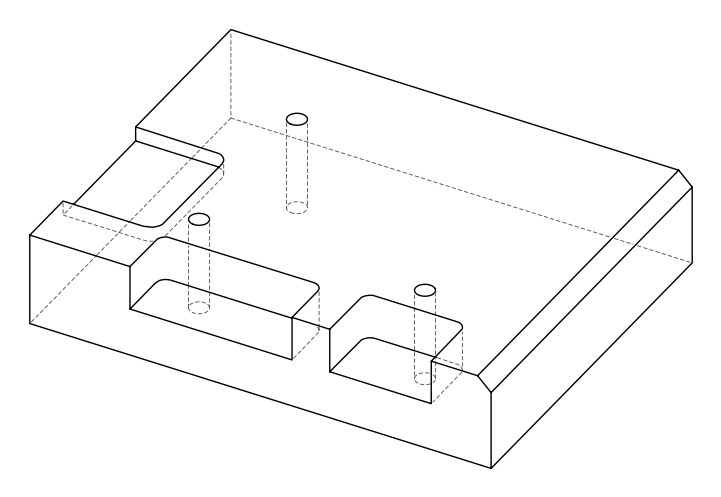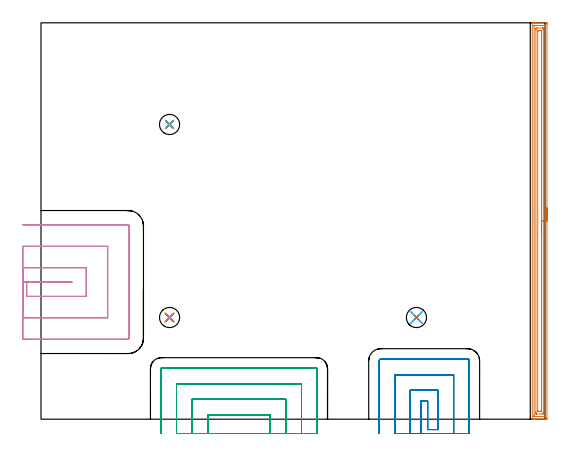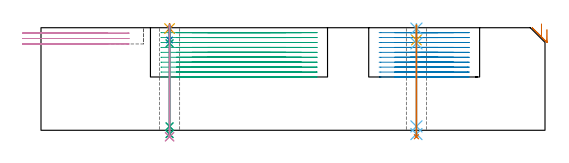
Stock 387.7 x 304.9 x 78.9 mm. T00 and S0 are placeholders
(PLAN: 16 operations, 12 tool changes, 53.6 min)
(1 AREA_MILL | FG_CHAMFER_SURFACE | UGT0205_001 | 10.03 min | 19464 mm3)
(2 MILL_SLOT | SLOT_PARTIAL_RECTANGULAR | NXT0201_012 | Follow Part, ap 4, ae 75% | 13.29 min | 173860 mm3)
(3 MILL_SLOT_1 | SLOT_PARTIAL_RECTANGULAR_1 | NXT0201_012 | Follow Part, ap 4, ae 75% | 22.56 min | 242972 mm3)
(4 MILL_SLOT_2 | SLOT_PARTIAL_RECTANGULAR_2 | UGT0201_105 | Follow Part, ap 5.5, ae 75% | 5.26 min | 107656 mm3)
(5 SPOT_DRILL | STEP1HOLE | NXT0321_9005460120000 | 0.03 min | 16 mm3)
(6 SPOT_DRILL_1 | STEP1HOLE_1 | NXT0321_9005460120000 | 0.03 min | 18 mm3)
(7 SPOT_DRILL_2 | STEP1HOLE_2 | NXT0321_9005460120000 | 0.03 min | 9 mm3)
(8 DRILL_BLIND_HOLE_INTO_CENTER | STEP1HOLE | UGT0301_185 | 0.05 min | 238 mm3)
(9 GUN_DRILL_THROUGH_HOLE | STEP1HOLE | UGT0307_002 | 0.4 min | 1954 mm3)
(10 SPADE_DRILL_TO_ENLARGE_THROUGH_HOLE | STEP1HOLE | UGT0306_006 | 0.35 min | 12664 mm3)
(11 DRILL_BLIND_HOLE_INTO_CENTER_1 | STEP1HOLE_1 | UGT0301_185 | 0.05 min | 269 mm3)
(12 GUN_DRILL_THROUGH_HOLE_1 | STEP1HOLE_1 | UGT0307_002 | 0.4 min | 1954 mm3)
(13 SPADE_DRILL_TO_ENLARGE_THROUGH_HOLE_1 | STEP1HOLE_1 | UGT0306_006 | 0.35 min | 12616 mm3)
(14 DRILL_BLIND_HOLE_INTO_CENTER_2 | STEP1HOLE_2 | UGT0301_185 | 0.05 min | 254 mm3)
(15 GUN_DRILL_THROUGH_HOLE_2 | STEP1HOLE_2 | UGT0307_002 | 0.4 min | 1959 mm3)
(16 SPADE_DRILL_TO_ENLARGE_THROUGH_HOLE_2 | STEP1HOLE_2 | UGT0306_006 | 0.35 min | 12650 mm3)
(TOOL UGT0205_001 | Chamfer Mill 20 x 3 x 45 deg. | D20 FL50 Z2)
(TOOL NXT0201_012 | ENDMILL 16mm [2P460-1600-NA 1630] | D16 FL38 Z6)
(TOOL UGT0201_105 | End Mill 22 mm | D22 FL25 Z2)
(TOOL NXT0321_9005460120000 | NC Spot Drill, 142deg, 12mm, Carbide, Uncoated | D12 PA142 FL30 Z2)
(TOOL UGT0301_185 | Twist Drill 6.3 mm | D6.3 PA118 FL61 Z2)
(TOOL UGT0307_002 | Gun Drill 6 mm | D6 PA130 FL24 Z1)
(TOOL UGT0306_006 | Spade Drill 15.5mm | D15.5 PA132 FL10 Z2)
(OP 1 AREA_MILL)
G17 G21 G94 G90
T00 M6
G54
G17 G0 G90 X389.2 Y162.45 S1061 M3
G43 Z88.9 H0
Z77.6
G94 G1 Y162.412 Z76.728 F250.
Y162.298 Z75.864
Y162.109 Z75.012
Y161.847 Z74.18
Y161.513 Z73.374
Y161.11 Z72.6
Y160.642 Z71.864
Y160.11 Z71.172
Y159.521 Z70.529
Y158.878 Z69.94
Y158.186 Z69.409
Y157.45 Z68.94
Y156.676 Z68.537
Y155.87 Z68.203
Y155.038 Z67.941
Y154.186 Z67.752
Y153.322 Z67.638
Y152.45 Z67.6
X389.199 Y0.615 Z67.601
X389.197 Y0.223 Z67.602
X389.192 Y0.01 Z67.605
X388.812 Y0. Z67.986
X380.919 Z75.875
X380.373 Z76.424
X380.042 Z76.754
X379.496 Z77.3
X379.165 Z77.629
X378.193 Z78.606
X378.046 Z78.746
X378.021 Y0.001 Z78.771
X377.902 Y0.01 Z78.888
X377.9 Y0.169 Z78.9
Y304.731
X377.902 Y304.89 Z78.888
X378.045 Y304.898 Z78.748
X378.193 Y304.9 Z78.606
X378.503 Z78.296
X379.165 Z77.629
X380.373 Z76.424
X380.919 Z75.875
X388.208 Z68.589
X388.812 Y304.895 Z67.986
X389.192 Y304.89 Z67.605
X389.197 Y304.677 Z67.602
X389.199 Y304.285 Z67.601
X389.2 Y303.889 Z67.6
Y152.45
X387.786 Z69.014
X387.785 Y2.401 Z69.015
X387.781 Y2.032 Z69.019
X387.779 Y2.016 Z69.021
X387.757 Y2.01 Z69.043
X387.688 Y2.004 Z69.112
X387.583 Y2.001 Z69.217
X379.559 Y2. Z77.241
X379.382 Y2.002 Z77.418
X379.351 Y2.005 Z77.449
X379.323 Y2.009 Z77.477
X379.321 Y2.049 Z77.479
X379.316 Y2.248 Z77.484
X379.315 Y2.401 Z77.485
X379.314 Y3.143 Z77.486
X379.315 Y302.499 Z77.485
X379.319 Y302.868 Z77.481
X379.321 Y302.884 Z77.479
X379.343 Y302.89 Z77.457
X379.412 Y302.896 Z77.388
X379.517 Y302.899 Z77.283
X387.541 Y302.9 Z69.259
X387.718 Y302.898 Z69.082
X387.749 Y302.895 Z69.051
X387.777 Y302.891 Z69.023
X387.779 Y302.851 Z69.021
X387.784 Y302.652 Z69.016
X387.785 Y302.499 Z69.015
X387.786 Y301.757 Z69.014
Y152.45
X386.371 Z70.429
Y5.081
X386.37 Y4.888 Z70.43
X386.364 Y4.188 Z70.436
X386.358 Y4.007 Z70.442
X385.304 Y4. Z71.496
X381.102 Y4.001 Z75.698
X380.919 Y4.005 Z75.881
X380.742 Y4.01 Z76.058
X380.735 Y4.188 Z76.065
X380.732 Y4.379 Z76.068
X380.729 Y5.081 Z76.071
X380.728 Y5.275 Z76.072
X380.729 Y299.819 Z76.071
X380.73 Y300.012 Z76.07
X380.736 Y300.712 Z76.064
X380.742 Y300.893 Z76.058
X381.796 Y300.9 Z75.004
X385.998 Y300.899 Z70.802
X386.181 Y300.895 Z70.619
X386.358 Y300.89 Z70.442
X386.365 Y300.712 Z70.435
X386.368 Y300.521 Z70.432
X386.371 Y299.819 Z70.429
X386.372 Y299.625 Z70.428
X386.371 Y152.45 Z70.429
X384.957 Z71.843
Y6.867
X384.956 Y6.329 Z71.844
X384.953 Y6.147 Z71.847
X384.95 Y6.013 Z71.85
X384.401 Y6. Z72.399
X383.55 Z73.25
X382.647 Z74.153
X382.25 Y6.008 Z74.55
X382.156 Y6.01 Z74.644
X382.15 Y6.07 Z74.65
X382.147 Y6.138 Z74.653
X382.143 Y6.513 Z74.657
Y298.033
X382.144 Y298.571 Z74.656
X382.147 Y298.753 Z74.653
X382.15 Y298.887 Z74.65
X382.699 Y298.9 Z74.101
X383.55 Z73.25
X384.453 Z72.347
X384.851 Y298.893 Z71.949
X384.944 Y298.89 Z71.856
X384.95 Y298.83 Z71.85
X384.953 Y298.762 Z71.847
X384.957 Y298.387 Z71.843
Y152.45
Y151.578 Z71.881
Y150.713 Z71.995
Y149.862 Z72.183
Y149.03 Z72.446
Y148.224 Z72.78
Y147.45 Z73.182
Y146.714 Z73.651
Y146.022 Z74.182
Y145.379 Z74.772
Y144.79 Z75.415
Y144.258 Z76.107
Y143.79 Z76.843
Y143.387 Z77.617
Y143.053 Z78.422
Y142.791 Z79.255
Y142.602 Z80.106
Y142.488 Z80.971
Y142.45 Z81.843
G0 Z88.9
M5
M2
(OP 2 MILL_SLOT)
G17 G21 G94 G90
T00 M6
G54
G17 G0 G90 X292.1 Y-11. S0 M3
G43 Z88.9 H1
Z75.11
G94 G1 Y-8. F250.
Y14.2 F500.
X297.4
Y-8.
X305.4
Y22.2
X284.1
Y-8.
Y-11. F250.
X317.4
Y-8.
Y34.2 F500.
X272.1
Y-8.
Y-11. F250.
X329.4
Y-8.
Y44.9 F500.
G3 X328.1 Y46.2 R1.3
G1 X261.4
G3 X260.1 Y44.9 R1.3
G1 Y-8.
Y-11. F250.
G0 X292.1 Z71.32
G1 Y-8.
Y14.2 F500.
X297.4
Y-8.
X305.4
Y22.2
X284.1
Y-8.
Y-11. F250.
X317.4
Y-8.
Y34.2 F500.
X272.1
Y-8.
Y-11. F250.
X329.4
Y-8.
Y44.9 F500.
G3 X328.1 Y46.2 R1.3
G1 X261.4
G3 X260.1 Y44.9 R1.3
G1 Y-8.
Y-11. F250.
G0 X292.1 Z67.53
G1 Y-8.
Y14.2 F500.
X297.4
Y-8.
X305.4
Y22.2
X284.1
Y-8.
Y-11. F250.
X317.4
Y-8.
Y34.2 F500.
X272.1
Y-8.
Y-11. F250.
X329.4
Y-8.
Y44.9 F500.
G3 X328.1 Y46.2 R1.3
G1 X261.4
G3 X260.1 Y44.9 R1.3
G1 Y-8.
Y-11. F250.
G0 X292.1 Z63.74
G1 Y-8.
Y14.2 F500.
X297.4
Y-8.
X305.4
Y22.2
X284.1
Y-8.
Y-11. F250.
X317.4
Y-8.
Y34.2 F500.
X272.1
Y-8.
Y-11. F250.
X329.4
Y-8.
Y44.9 F500.
G3 X328.1 Y46.2 R1.3
G1 X261.4
G3 X260.1 Y44.9 R1.3
G1 Y-8.
Y-11. F250.
G0 X292.1 Z59.95
G1 Y-8.
Y14.2 F500.
X297.4
Y-8.
X305.4
Y22.2
X284.1
Y-8.
Y-11. F250.
X317.4
Y-8.
Y34.2 F500.
X272.1
Y-8.
Y-11. F250.
X329.4
Y-8.
Y44.9 F500.
G3 X328.1 Y46.2 R1.3
G1 X261.4
G3 X260.1 Y44.9 R1.3
G1 Y-8.
Y-11. F250.
G0 X292.1 Z56.16
G1 Y-8.
Y14.2 F500.
X297.4
Y-8.
X305.4
Y22.2
X284.1
Y-8.
Y-11. F250.
X317.4
Y-8.
Y34.2 F500.
X272.1
Y-8.
Y-11. F250.
X329.4
Y-8.
Y44.9 F500.
G3 X328.1 Y46.2 R1.3
G1 X261.4
G3 X260.1 Y44.9 R1.3
G1 Y-8.
Y-11. F250.
G0 X292.1 Z52.37
G1 Y-8.
Y14.2 F500.
X297.4
Y-8.
X305.4
Y22.2
X284.1
Y-8.
Y-11. F250.
X317.4
Y-8.
Y34.2 F500.
X272.1
Y-8.
Y-11. F250.
X329.4
Y-8.
Y44.9 F500.
G3 X328.1 Y46.2 R1.3
G1 X261.4
G3 X260.1 Y44.9 R1.3
G1 Y-8.
Y-11. F250.
G0 X292.1 Z48.58
G1 Y-8.
Y14.2 F500.
X297.4
Y-8.
X305.4
Y22.2
X284.1
Y-8.
Y-11. F250.
X317.4
Y-8.
Y34.2 F500.
X272.1
Y-8.
Y-11. F250.
X329.4
Y-8.
Y44.9 F500.
G3 X328.1 Y46.2 R1.3
G1 X261.4
G3 X260.1 Y44.9 R1.3
G1 Y-8.
Y-11. F250.
G0 X292.1 Z44.79
G1 Y-8.
Y14.2 F500.
X297.4
Y-8.
X305.4
Y22.2
X284.1
Y-8.
Y-11. F250.
X317.4
Y-8.
Y34.2 F500.
X272.1
Y-8.
Y-11. F250.
X329.4
Y-8.
Y44.9 F500.
G3 X328.1 Y46.2 R1.3
G1 X261.4
G3 X260.1 Y44.9 R1.3
G1 Y-8.
Y-11. F250.
G0 X292.1 Z41.
G1 Y-8.
Y14.2 F500.
X297.4
Y-8.
X305.4
Y22.2
X284.1
Y-8.
Y-11. F250.
X317.4
Y-8.
Y34.2 F500.
X272.1
Y-8.
Y-11. F250.
X329.4
Y-8.
Y44.9 F500.
G3 X328.1 Y46.2 R1.3
G1 X261.4
G3 X260.1 Y44.9 R1.3
G1 Y-8.
Y-11. F250.
G0 Z88.9
M5
M2
(OP 3 MILL_SLOT_1)
G17 G21 G94 G90
T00 M6
G54
G17 G0 G90 X176.4 Y-11. S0 M3
G43 Z88.9 H1
Z75.11
G94 G1 Y-8. F250.
Y3.3 F500.
X128.2
Y-8.
Y-11. F250.
X188.4
Y-8.
Y15.3 F500.
X116.2
Y-8.
Y-11. F250.
X200.4
Y-8.
Y27.3 F500.
X104.2
Y-8.
Y-11. F250.
X212.4
Y-8.
Y38.8 F500.
G3 X211.9 Y39.3 R0.5
G1 X92.7
G3 X92.2 Y38.8 R0.5
G1 Y-8.
Y-11. F250.
G0 X176.4 Z71.32
G1 Y-8.
Y3.3 F500.
X128.2
Y-8.
Y-11. F250.
X188.4
Y-8.
Y15.3 F500.
X116.2
Y-8.
Y-11. F250.
X200.4
Y-8.
Y27.3 F500.
X104.2
Y-8.
Y-11. F250.
X212.4
Y-8.
Y38.8 F500.
G3 X211.9 Y39.3 R0.5
G1 X92.7
G3 X92.2 Y38.8 R0.5
G1 Y-8.
Y-11. F250.
G0 X176.4 Z67.53
G1 Y-8.
Y3.3 F500.
X128.2
Y-8.
Y-11. F250.
X188.4
Y-8.
Y15.3 F500.
X116.2
Y-8.
Y-11. F250.
X200.4
Y-8.
Y27.3 F500.
X104.2
Y-8.
Y-11. F250.
X212.4
Y-8.
Y38.8 F500.
G3 X211.9 Y39.3 R0.5
G1 X92.7
G3 X92.2 Y38.8 R0.5
G1 Y-8.
Y-11. F250.
G0 X176.4 Z63.74
G1 Y-8.
Y3.3 F500.
X128.2
Y-8.
Y-11. F250.
X188.4
Y-8.
Y15.3 F500.
X116.2
Y-8.
Y-11. F250.
X200.4
Y-8.
Y27.3 F500.
X104.2
Y-8.
Y-11. F250.
X212.4
Y-8.
Y38.8 F500.
G3 X211.9 Y39.3 R0.5
G1 X92.7
G3 X92.2 Y38.8 R0.5
G1 Y-8.
Y-11. F250.
G0 X176.4 Z59.95
G1 Y-8.
Y3.3 F500.
X128.2
Y-8.
Y-11. F250.
X188.4
Y-8.
Y15.3 F500.
X116.2
Y-8.
Y-11. F250.
X200.4
Y-8.
Y27.3 F500.
X104.2
Y-8.
Y-11. F250.
X212.4
Y-8.
Y38.8 F500.
G3 X211.9 Y39.3 R0.5
G1 X92.7
G3 X92.2 Y38.8 R0.5
G1 Y-8.
Y-11. F250.
G0 X176.4 Z56.16
G1 Y-8.
Y3.3 F500.
X128.2
Y-8.
Y-11. F250.
X188.4
Y-8.
Y15.3 F500.
X116.2
Y-8.
Y-11. F250.
X200.4
Y-8.
Y27.3 F500.
X104.2
Y-8.
Y-11. F250.
X212.4
Y-8.
Y38.8 F500.
G3 X211.9 Y39.3 R0.5
G1 X92.7
G3 X92.2 Y38.8 R0.5
G1 Y-8.
Y-11. F250.
G0 X176.4 Z52.37
G1 Y-8.
Y3.3 F500.
X128.2
Y-8.
Y-11. F250.
X188.4
Y-8.
Y15.3 F500.
X116.2
Y-8.
Y-11. F250.
X200.4
Y-8.
Y27.3 F500.
X104.2
Y-8.
Y-11. F250.
X212.4
Y-8.
Y38.8 F500.
G3 X211.9 Y39.3 R0.5
G1 X92.7
G3 X92.2 Y38.8 R0.5
G1 Y-8.
Y-11. F250.
G0 X176.4 Z48.58
G1 Y-8.
Y3.3 F500.
X128.2
Y-8.
Y-11. F250.
X188.4
Y-8.
Y15.3 F500.
X116.2
Y-8.
Y-11. F250.
X200.4
Y-8.
Y27.3 F500.
X104.2
Y-8.
Y-11. F250.
X212.4
Y-8.
Y38.8 F500.
G3 X211.9 Y39.3 R0.5
G1 X92.7
G3 X92.2 Y38.8 R0.5
G1 Y-8.
Y-11. F250.
G0 X176.4 Z44.79
G1 Y-8.
Y3.3 F500.
X128.2
Y-8.
Y-11. F250.
X188.4
Y-8.
Y15.3 F500.
X116.2
Y-8.
Y-11. F250.
X200.4
Y-8.
Y27.3 F500.
X104.2
Y-8.
Y-11. F250.
X212.4
Y-8.
Y38.8 F500.
G3 X211.9 Y39.3 R0.5
G1 X92.7
G3 X92.2 Y38.8 R0.5
G1 Y-8.
Y-11. F250.
G0 X176.4 Z41.
G1 Y-8.
Y3.3 F500.
X128.2
Y-8.
Y-11. F250.
X188.4
Y-8.
Y15.3 F500.
X116.2
Y-8.
Y-11. F250.
X200.4
Y-8.
Y27.3 F500.
X104.2
Y-8.
Y-11. F250.
X212.4
Y-8.
Y38.8 F500.
G3 X211.9 Y39.3 R0.5
G1 X92.7
G3 X92.2 Y38.8 R0.5
G1 Y-8.
Y-11. F250.
G0 Z88.9
M5
M2
(OP 4 MILL_SLOT_2)
G17 G21 G94 G90
T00 M6
G54
G17 G0 G90 X-14. Y105.5 S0 M3
G43 Z88.9 H0
Z74.733
G94 G1 X-11. F250.
X23.8 F500.
X-11.
Y94.5
X34.8
Y116.5
X-11.
X-14. F250.
Y78.
X-11.
X51.3 F500.
Y133.
X-11.
X-14. F250.
Y61.5
X-11.
X67. F500.
G3 X67.8 Y62.3 R0.8
G1 Y148.7
G3 X67. Y149.5 R0.8
G1 X-11.
X-14. F250.
G0 Y105.5 Z70.567
G1 X-11.
X23.8 F500.
X-11.
Y94.5
X34.8
Y116.5
X-11.
X-14. F250.
Y78.
X-11.
X51.3 F500.
Y133.
X-11.
X-14. F250.
Y61.5
X-11.
X67. F500.
G3 X67.8 Y62.3 R0.8
G1 Y148.7
G3 X67. Y149.5 R0.8
G1 X-11.
X-14. F250.
G0 Y105.5 Z66.4
G1 X-11.
X23.8 F500.
X-11.
Y94.5
X34.8
Y116.5
X-11.
X-14. F250.
Y78.
X-11.
X51.3 F500.
Y133.
X-11.
X-14. F250.
Y61.5
X-11.
X67. F500.
G3 X67.8 Y62.3 R0.8
G1 Y148.7
G3 X67. Y149.5 R0.8
G1 X-11.
X-14. F250.
G0 Z88.9
M5
M2
(OP 5 SPOT_DRILL)
G17 G21 G94 G90
T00 M6
G54
G17 G0 G90 X98.9 Y78.2 S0 M3
G43 Z88.9 H0
G94 G81 G98 Z78.233 F250. R81.9
G80
M5
M2
(OP 6 SPOT_DRILL_1)
G17 G21 G94 G90
T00 M6
G54
G17 G0 G90 X288.8 Y78.2 S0 M3
G43 Z88.9 H0
G94 G81 G98 Z78.233 F250. R81.9
G80
M5
M2
(OP 7 SPOT_DRILL_2)
G17 G21 G94 G90
T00 M6
G54
G17 G0 G90 X98.9 Y226.7 S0 M3
G43 Z88.9 H0
G94 G81 G98 Z78.233 F250. R81.9
G80
M5
M2
(OP 8 DRILL_BLIND_HOLE_INTO_CENTER)
G17 G21 G94 G90
T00 M6
G54
G17 G0 G90 X98.9 Y78.2 S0 M3
G43 Z88.9 H0
G94 G81 G98 Z69.45 F250. R80.9
G80
M5
M2
(OP 9 GUN_DRILL_THROUGH_HOLE)
G17 G21 G94 G90
T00 M6
G54
G17 G0 G90 X98.9 Y78.2 M8
G43 Z88.9 H0
Z79.39
S716 M3
G94 G1 Z66.854 F125. M26
G4 X.084
Z3. F250.
G4 X.084
Z-2.899 F125.
G4 X.084
M5
M9
G0 Z79.39
Z88.9
M2
(OP 10 SPADE_DRILL_TO_ENLARGE_THROUGH_HOLE)
G17 G21 G94 G90
T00 M6
G54
G17 G0 G90 X98.9 Y78.2 S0 M3
G43 Z88.9 H0
G94 G73 G98 Z-4.951 F250. Q13.975 R80.9
G80
M5
M2
(OP 11 DRILL_BLIND_HOLE_INTO_CENTER_1)
G17 G21 G94 G90
T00 M6
G54
G17 G0 G90 X288.8 Y78.2 S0 M3
G43 Z88.9 H0
G94 G81 G98 Z69.45 F250. R80.9
G80
M5
M2
(OP 12 GUN_DRILL_THROUGH_HOLE_1)
G17 G21 G94 G90
T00 M6
G54
G17 G0 G90 X288.8 Y78.2 M8
G43 Z88.9 H0
Z79.39
S716 M3
G94 G1 Z66.854 F125. M26
G4 X.084
Z3. F250.
G4 X.084
Z-2.899 F125.
G4 X.084
M5
M9
G0 Z79.39
Z88.9
M2
(OP 13 SPADE_DRILL_TO_ENLARGE_THROUGH_HOLE_1)
G17 G21 G94 G90
T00 M6
G54
G17 G0 G90 X288.8 Y78.2 S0 M3
G43 Z88.9 H0
G94 G73 G98 Z-4.951 F250. Q13.975 R80.9
G80
M5
M2
(OP 14 DRILL_BLIND_HOLE_INTO_CENTER_2)
G17 G21 G94 G90
T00 M6
G54
G17 G0 G90 X98.9 Y226.7 S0 M3
G43 Z88.9 H0
G94 G81 G98 Z69.45 F250. R80.9
G80
M5
M2
(OP 15 GUN_DRILL_THROUGH_HOLE_2)
G17 G21 G94 G90
T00 M6
G54
G17 G0 G90 X98.9 Y226.7 M8
G43 Z88.9 H0
Z79.39
S716 M3
G94 G1 Z66.854 F125. M26
G4 X.084
Z3. F250.
G4 X.084
Z-2.899 F125.
G4 X.084
M5
M9
G0 Z79.39
Z88.9
M2
(OP 16 SPADE_DRILL_TO_ENLARGE_THROUGH_HOLE_2)
G17 G21 G94 G90
T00 M6
G54
G17 G0 G90 X98.9 Y226.7 S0 M3
G43 Z88.9 H0
G94 G73 G98 Z-4.951 F250. Q13.975 R80.9
G80
M5
M2
